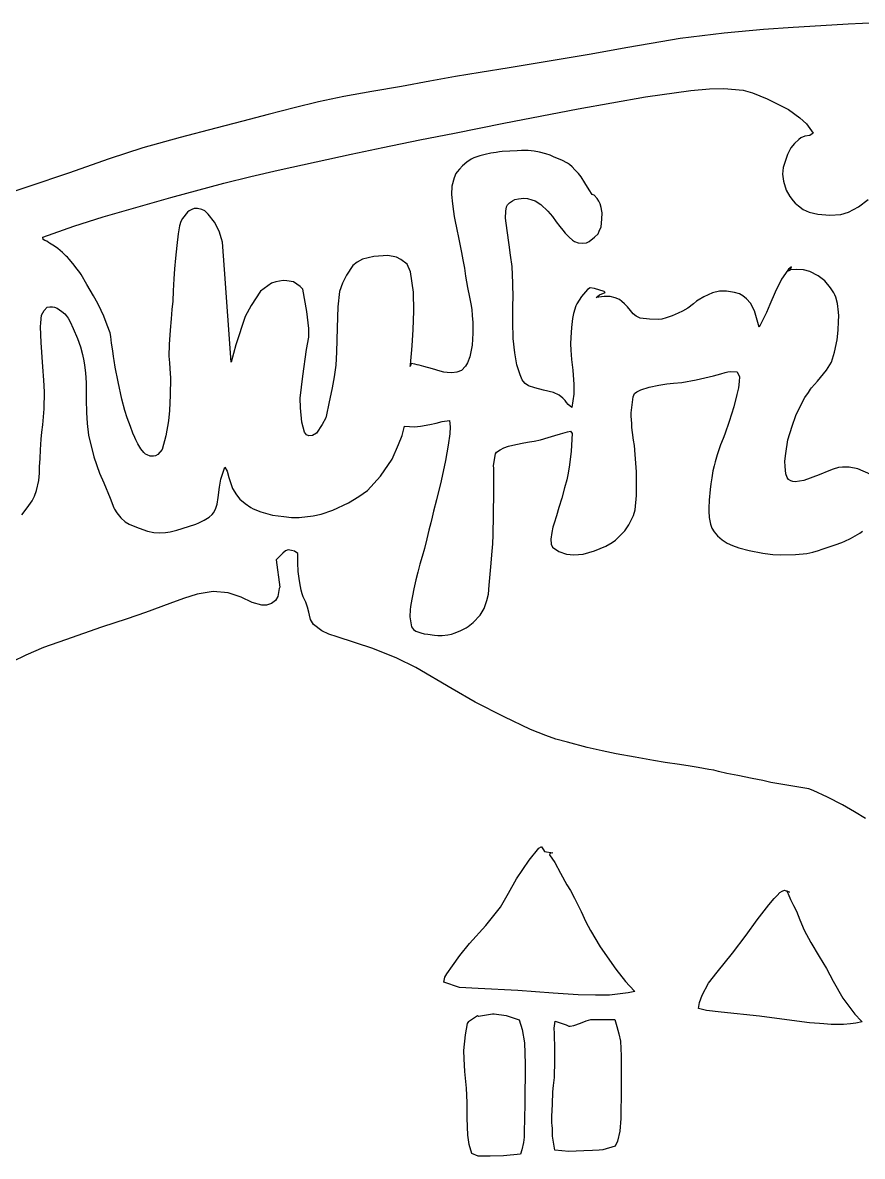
# Model space of a CAD drawing. Extents: x -1148 to -236, y 63 to 400.
# Drawn here: x -1008.5 to -887.2, y 217.3 to 381 of the extents above; entities that cross this region are included whole.
import ezdxf

# ---------------------------------------------------------------- set-up
doc = ezdxf.new("R2010")
doc.units = 0

msp = doc.modelspace()

# ---------------------------------------------------------------- linework, layer by layer
at = {"layer": 'Layer 1'}
for p, q in [((-901.489, 380.038), (-907.199, 379.515)), ((-897.206, 380.344), (-901.489, 380.038)), ((-893.213, 380.593), (-897.206, 380.344)), ((-889.259, 380.821), (-893.213, 380.593)), ((-885.132, 381.04), (-889.259, 380.821)), ((-913.514, 378.749), (-917.723, 378.048)), ((-907.199, 379.515), (-913.514, 378.749)), ((-921.377, 377.392), (-926.397, 376.501)), ((-917.723, 378.048), (-921.377, 377.392)), ((-932.44, 375.467), (-938.227, 374.513)), ((-926.397, 376.501), (-932.44, 375.467)), ((-942.426, 373.827), (-945.976, 373.286)), ((-938.227, 374.513), (-942.426, 373.827)), ((-953.789, 371.82), (-958.038, 371.087)), ((-949.66, 372.599), (-953.789, 371.82)), ((-945.976, 373.286), (-949.66, 372.599)), ((-962.12, 370.358), (-965.748, 369.593)), ((-958.038, 371.087), (-962.12, 370.358)), ((-928.247, 368.599), (-918.546, 370.35)), ((-918.546, 370.35), (-912.011, 371.247)), ((-912.011, 371.247), (-909.30725, 371.481)), ((-909.30725, 371.481), (-907.229, 371.517)), ((-907.229, 371.517), (-904.442, 371.292)), ((-904.442, 371.292), (-903.069, 370.90125)), ((-903.069, 370.90125), (-900.991, 370.056)), ((-900.991, 370.056), (-897.889, 368.518)), ((-969.272, 368.744), (-973.044, 367.767)), ((-965.748, 369.593), (-969.272, 368.744)), ((-938.984, 366.506), (-928.247, 368.599)), ((-897.889, 368.518), (-896.259, 367.296)), ((-976.693, 366.805), (-980.574, 365.816)), ((-973.044, 367.767), (-976.693, 366.805)), ((-896.259, 367.296), (-895.2735, 366.41037)), ((-980.574, 365.816), (-985.759, 364.479)), ((-946.11, 365.096), (-938.984, 366.506)), ((-895.2735, 366.41037), (-894.327, 365.089)), ((-985.759, 364.479), (-991.116, 362.983)), ((-956.482, 363.007), (-951.104, 364.109)), ((-951.104, 364.109), (-946.11, 365.096)), ((-897.044, 363.581), (-897.53963, 362.95688)), ((-896.407, 364.175), (-897.044, 363.581)), ((-896.088, 364.408), (-896.407, 364.175)), ((-895.547, 364.625), (-896.088, 364.408)), ((-894.799, 364.749), (-895.547, 364.625)), ((-894.327, 365.089), (-894.799, 364.749)), ((-991.116, 362.983), (-996.012, 361.378)), ((-966.098, 360.951), (-961.067, 362.045)), ((-961.067, 362.045), (-956.482, 363.007)), ((-941.679, 362.015), (-942.441, 361.806)), ((-940.868, 362.181), (-941.679, 362.015)), ((-940.094, 362.297), (-940.868, 362.181)), ((-939.614, 362.383), (-940.094, 362.297)), ((-939.246, 362.433), (-939.614, 362.383)), ((-938.128, 362.499), (-939.246, 362.433)), ((-937.091, 362.549), (-938.128, 362.499)), ((-936.45, 362.59), (-937.091, 362.549)), ((-935.493, 362.594), (-936.45, 362.59)), ((-934.63, 362.49), (-935.493, 362.594)), ((-933.837, 362.314), (-934.63, 362.49)), ((-932.944, 362.09), (-933.837, 362.314)), ((-932.289, 361.886), (-932.944, 362.09)), ((-931.707, 361.636), (-932.289, 361.886)), ((-898.033, 362.023), (-898.646, 360.145)), ((-897.53963, 362.95688), (-898.033, 362.023)), ((-996.012, 361.378), (-1001.87, 359.317)), ((-971.609, 359.716), (-966.098, 360.951)), ((-944.972, 360.349), (-945.412, 359.896)), ((-944.344, 360.882), (-944.972, 360.349)), ((-943.698, 361.307), (-944.344, 360.882)), ((-943.346, 361.516), (-943.698, 361.307)), ((-943.057, 361.617), (-943.346, 361.516)), ((-942.441, 361.806), (-943.057, 361.617)), ((-930.644, 361.162), (-931.707, 361.636)), ((-929.821, 360.759), (-930.644, 361.162)), ((-929.506, 360.535), (-929.821, 360.759)), ((-929.143, 360.202), (-929.506, 360.535)), ((-1001.87, 359.317), (-1007.59, 357.394)), ((-979.429, 357.864), (-975.548, 358.806)), ((-975.548, 358.806), (-971.609, 359.716)), ((-946.182, 358.643), (-946.486, 357.442)), ((-945.93, 359.234), (-946.182, 358.643)), ((-945.726, 359.504), (-945.93, 359.234)), ((-945.412, 359.896), (-945.726, 359.504)), ((-928.734, 359.783), (-929.143, 360.202)), ((-928.229, 359.252), (-928.734, 359.783)), ((-927.811, 358.775), (-928.229, 359.252)), ((-927.284, 357.93), (-927.811, 358.775)), ((-898.646, 360.145), (-898.764, 359.151)), ((-898.764, 359.151), (-898.612, 358.131)), ((-1007.59, 357.394), (-1012.51, 355.755)), ((-987.085, 355.788), (-979.429, 357.864)), ((-946.486, 357.442), (-946.548, 356.219)), ((-926.667, 356.88), (-927.284, 357.93)), ((-898.612, 358.131), (-898.245, 356.864)), ((-996.836, 352.98), (-987.085, 355.788)), ((-946.548, 356.219), (-946.425, 354.876)), ((-938.186, 355.039), (-937.76, 355.31)), ((-937.76, 355.31), (-937.408, 355.482)), ((-937.408, 355.482), (-936.877, 355.621)), ((-936.877, 355.621), (-936.132, 355.703)), ((-936.132, 355.703), (-935.565, 355.632)), ((-935.565, 355.632), (-934.965, 355.445)), ((-934.965, 355.445), (-934.485, 355.31)), ((-934.485, 355.31), (-933.664, 354.76)), ((-926.225, 356.224), (-926.667, 356.88)), ((-925.947, 356.133), (-926.225, 356.224)), ((-925.506, 355.662), (-925.947, 356.133)), ((-925.26, 355.256), (-925.506, 355.662)), ((-898.245, 356.864), (-897.684, 355.94)), ((-897.684, 355.94), (-897.204, 355.293)), ((-887.803, 354.437), (-886.378, 355.516)), ((-984.666, 353.687), (-985.401, 352.762)), ((-984.453, 353.859), (-984.666, 353.687)), ((-984.029, 354.081), (-984.453, 353.859)), ((-983.735, 354.179), (-984.029, 354.081)), ((-983.555, 354.218), (-983.735, 354.179)), ((-983.224, 354.225), (-983.555, 354.218)), ((-982.616, 354.05), (-983.224, 354.225)), ((-982.183, 353.883), (-982.616, 354.05)), ((-981.676, 353.375), (-982.183, 353.883)), ((-946.425, 354.876), (-946.249, 353.746)), ((-946.249, 353.746), (-946.147, 353.057)), ((-938.749, 352.808), (-938.716, 353.817)), ((-938.716, 353.817), (-938.599, 354.42)), ((-938.599, 354.42), (-938.455, 354.744)), ((-938.455, 354.744), (-938.186, 355.039)), ((-933.664, 354.76), (-932.626, 353.828)), ((-932.626, 353.828), (-931.991, 353.024)), ((-925.088, 354.876), (-925.26, 355.256)), ((-924.941, 354.326), (-925.088, 354.876)), ((-924.834, 353.839), (-924.941, 354.326)), ((-924.795, 353.561), (-924.834, 353.839)), ((-897.204, 355.293), (-896.927, 354.994)), ((-896.927, 354.994), (-896.445, 354.563)), ((-896.445, 354.563), (-895.751, 354.048)), ((-895.751, 354.048), (-894.888, 353.667)), ((-894.888, 353.667), (-893.633, 353.369)), ((-890.354, 353.344), (-889.231, 353.67)), ((-889.231, 353.67), (-887.803, 354.437)), ((-1001.089, 351.66262), (-996.836, 352.98)), ((-985.645, 352.303), (-985.817, 351.72)), ((-985.401, 352.762), (-985.645, 352.303)), ((-980.79, 352.236), (-981.676, 353.375)), ((-980.113, 350.931), (-980.79, 352.236)), ((-946.147, 353.057), (-946.019, 352.302)), ((-946.019, 352.302), (-945.856, 351.431)), ((-938.534, 351.04), (-938.749, 352.808)), ((-931.991, 353.024), (-931.436, 352.269)), ((-931.436, 352.269), (-930.917, 351.606)), ((-924.956, 351.563), (-924.826, 352.656)), ((-924.826, 352.656), (-924.795, 353.561)), ((-893.633, 353.369), (-891.939, 353.226)), ((-891.939, 353.226), (-890.354, 353.344)), ((-1005.57, 350.064), (-1001.089, 351.66262)), ((-986.037, 350.545), (-986.236, 348.877)), ((-985.817, 351.72), (-986.037, 350.545)), ((-979.766, 349.839), (-980.113, 350.931)), ((-945.856, 351.431), (-945.507, 349.751)), ((-938.239, 348.967), (-938.534, 351.04)), ((-930.917, 351.606), (-930.493, 351.074)), ((-930.493, 351.074), (-930.134, 350.622)), ((-930.134, 350.622), (-929.561, 350.052)), ((-925.923, 350.052), (-925.392, 350.559)), ((-925.392, 350.559), (-925.214, 350.908)), ((-925.214, 350.908), (-924.956, 351.563)), ((-1005.54, 349.714), (-1005.57, 350.064)), ((-1005.28, 349.587), (-1005.54, 349.714)), ((-1005, 349.46), (-1005.28, 349.587)), ((-1004.75, 349.299), (-1005, 349.46)), ((-1004.59, 349.187), (-1004.75, 349.299)), ((-1004.35, 349.03), (-1004.59, 349.187)), ((-1003.88, 348.738), (-1004.35, 349.03)), ((-986.236, 348.877), (-986.423, 347.042)), ((-979.643, 349.348), (-979.766, 349.839)), ((-979.358, 345.383), (-979.643, 349.348)), ((-945.507, 349.751), (-945.1, 347.841)), ((-938.019, 347.45), (-938.239, 348.967)), ((-929.561, 350.052), (-929.077, 349.649)), ((-929.077, 349.649), (-928.776, 349.454)), ((-928.776, 349.454), (-928.274, 349.264)), ((-928.274, 349.264), (-927.589, 349.217)), ((-927.589, 349.217), (-927.068, 349.267)), ((-927.068, 349.267), (-926.683, 349.425)), ((-926.683, 349.425), (-925.923, 350.052)), ((-1003.41, 348.421), (-1003.88, 348.738)), ((-1002.75, 347.851), (-1003.41, 348.421)), ((-1002.18, 347.315), (-1002.75, 347.851)), ((-1002.01, 347.153), (-1002.18, 347.315)), ((-1001.75, 346.883), (-1002.01, 347.153)), ((-957.754, 347.282), (-959.426, 346.882)), ((-955.772, 347.392), (-957.754, 347.282)), ((-954.492, 347.163), (-955.772, 347.392)), ((-953.8515, 346.82862), (-954.492, 347.163)), ((-945.1, 347.841), (-944.897, 346.796)), ((-937.813, 345.829), (-938.019, 347.45)), ((-1001.23, 346.255), (-1001.75, 346.883)), ((-1000.61, 345.434), (-1001.23, 346.255)), ((-986.567, 345.476), (-986.672, 344.055)), ((-986.423, 347.042), (-986.567, 345.476)), ((-960.8, 345.958), (-961.724, 344.55)), ((-960.199, 346.452), (-960.8, 345.958)), ((-959.426, 346.882), (-960.199, 346.452)), ((-952.974, 346.144), (-953.8515, 346.82862)), ((-952.465, 345.047), (-952.974, 346.144)), ((-944.897, 346.796), (-944.803, 346.302)), ((-944.803, 346.302), (-944.68, 345.568)), ((-944.68, 345.568), (-944.515, 344.442)), ((-937.679, 343.436), (-937.813, 345.829)), ((-897.479, 345.778), (-897.88, 345.435)), ((-897.662, 345.346), (-897.479, 345.778)), ((-1000.24, 344.954), (-1000.61, 345.434)), ((-1000.05, 344.654), (-1000.24, 344.954)), ((-999.222, 343.245), (-1000.05, 344.654)), ((-986.672, 344.055), (-986.758, 342.298)), ((-978.392, 332.019), (-979.358, 345.383)), ((-961.724, 344.55), (-962.30237, 343.40062)), ((-952.029, 342.124), (-952.465, 345.047)), ((-944.515, 344.442), (-944.222, 342.81)), ((-898.89, 344.007), (-899.833, 342.119)), ((-897.982, 345.291), (-898.89, 344.007)), ((-897.9895, 345.17325), (-897.982, 345.291)), ((-897.697, 345.264), (-897.9895, 345.17325)), ((-897.982, 345.291), (-897.972, 345.305)), ((-897.981, 345.304), (-897.982, 345.291)), ((-897.982, 345.291), (-897.982, 345.291)), ((-897.972, 345.305), (-897.981, 345.304)), ((-897.88, 345.435), (-897.972, 345.305)), ((-897.972, 345.305), (-897.662, 345.346)), ((-897.972, 345.305), (-897.972, 345.305)), ((-897.662, 345.346), (-897.697, 345.264)), ((-897.601, 345.354), (-897.662, 345.346)), ((-896.754, 345.391), (-897.601, 345.354)), ((-895.744, 345.357), (-896.754, 345.391)), ((-894.795, 345.092), (-895.744, 345.357)), ((-893.597, 344.484), (-894.795, 345.092)), ((-892.634, 343.737), (-893.597, 344.484)), ((-998.245, 341.585), (-999.222, 343.245)), ((-986.758, 342.298), (-986.82, 340.836)), ((-974.141, 342.259), (-975.482, 340.174)), ((-972.541, 343.435), (-974.141, 342.259)), ((-971.911, 343.624), (-972.541, 343.435)), ((-970.863, 343.816), (-971.911, 343.624)), ((-970.311, 343.766), (-970.863, 343.816)), ((-969.358, 343.601), (-970.311, 343.766)), ((-968.388, 342.934), (-969.358, 343.601)), ((-968.034, 342.567), (-968.388, 342.934)), ((-967.44, 339.318), (-968.034, 342.567)), ((-962.736, 342.201), (-962.987, 340.001)), ((-962.30237, 343.40062), (-962.736, 342.201)), ((-944.222, 342.81), (-943.955, 341.416)), ((-937.651, 341.271), (-937.679, 343.436)), ((-926.933, 342.516), (-927.773, 341.503)), ((-926.523, 342.741), (-926.933, 342.516)), ((-925.882, 342.658), (-926.523, 342.741)), ((-924.5, 342.208), (-925.882, 342.658)), ((-924.342, 342.09), (-924.5, 342.208)), ((-907.862, 342.25), (-908.872, 342.011)), ((-906.825, 342.252), (-907.862, 342.25)), ((-905.675, 342.082), (-906.825, 342.252)), ((-891.825, 342.755), (-892.634, 343.737)), ((-891.336, 342.003), (-891.825, 342.755)), ((-997.65, 340.489), (-998.245, 341.585)), ((-986.82, 340.836), (-986.921, 339.626)), ((-951.974, 339.385), (-952.029, 342.124)), ((-943.955, 341.416), (-943.763, 340.444)), ((-937.675, 340.33), (-937.651, 341.271)), ((-927.773, 341.503), (-928.456, 340.427)), ((-925.641, 341.367), (-925.198, 341.732)), ((-924.519, 341.478), (-925.641, 341.367)), ((-925.198, 341.732), (-924.342, 342.09)), ((-923.664, 341.469), (-924.519, 341.478)), ((-922.916, 341.322), (-923.664, 341.469)), ((-922.289, 341.059), (-922.916, 341.322)), ((-921.94, 340.774), (-922.289, 341.059)), ((-921.55, 340.426), (-921.94, 340.774)), ((-911.151, 340.798), (-911.605, 340.417)), ((-910.946, 340.962), (-911.151, 340.798)), ((-910.135, 341.44), (-910.946, 340.962)), ((-908.872, 342.011), (-910.135, 341.44)), ((-904.955, 341.862), (-905.675, 342.082)), ((-904.504, 341.61), (-904.955, 341.862)), ((-903.948, 341.168), (-904.504, 341.61)), ((-903.361, 340.525), (-903.948, 341.168)), ((-899.833, 342.119), (-900.569, 340.345)), ((-891.192, 341.71), (-891.336, 342.003)), ((-891.034, 341.381), (-891.192, 341.71)), ((-890.823, 340.471), (-891.034, 341.381)), ((-1005.78, 338.78), (-1005.37, 339.476)), ((-1005.37, 339.476), (-1004.93, 339.955)), ((-1004.93, 339.955), (-1004.56, 340.013)), ((-1004.56, 340.013), (-1004.19, 340.007)), ((-1004.19, 340.007), (-1003.9, 339.961)), ((-1003.9, 339.961), (-1003.52, 339.793)), ((-1003.52, 339.793), (-1002.82, 339.345)), ((-1002.82, 339.345), (-1002.37, 338.998)), ((-1002.37, 338.998), (-1002.19, 338.749)), ((-997.144, 339.462), (-997.65, 340.489)), ((-996.773, 338.64), (-997.144, 339.462)), ((-986.921, 339.626), (-987.036, 338.263)), ((-975.482, 340.174), (-976.365, 338.605)), ((-967.16713, 336.894), (-967.44, 339.318)), ((-962.987, 340.001), (-963.076, 336.978)), ((-952.091, 336.737), (-951.974, 339.385)), ((-943.763, 340.444), (-943.64, 339.603)), ((-943.64, 339.603), (-943.555, 338.729)), ((-937.69, 339.633), (-937.675, 340.33)), ((-937.689, 337.819), (-937.69, 339.633)), ((-928.949, 339.026), (-929.091, 338.335)), ((-928.605, 340.15), (-928.949, 339.026)), ((-928.456, 340.427), (-928.605, 340.15)), ((-921.137, 340.019), (-921.55, 340.426)), ((-920.718, 339.487), (-921.137, 340.019)), ((-920.304, 338.983), (-920.718, 339.487)), ((-919.898, 338.657), (-920.304, 338.983)), ((-913.811, 339.065), (-914.691, 338.706)), ((-913.187, 339.356), (-913.811, 339.065)), ((-912.445, 339.804), (-913.187, 339.356)), ((-911.605, 340.417), (-912.445, 339.804)), ((-902.794, 339.437), (-903.361, 340.525)), ((-902.119, 337.087), (-902.794, 339.437)), ((-901.04437, 339.17575), (-902.119, 337.087)), ((-900.569, 340.345), (-901.04437, 339.17575)), ((-890.647, 339.235), (-890.823, 340.471)), ((-890.618, 338.696), (-890.647, 339.235)), ((-1005.9, 337.094), (-1005.87, 337.699)), ((-1005.87, 337.699), (-1005.78, 338.78)), ((-1002.19, 338.749), (-1001.91, 338.354)), ((-1001.91, 338.354), (-1001.63, 337.814)), ((-1001.63, 337.814), (-1001.19, 336.86)), ((-996.266, 337.343), (-996.773, 338.64)), ((-995.864, 336.234), (-996.266, 337.343)), ((-987.036, 338.263), (-987.179, 336.618)), ((-976.365, 338.605), (-977.696, 334.499)), ((-943.555, 338.729), (-943.474, 337.759)), ((-943.474, 337.759), (-943.454, 336.199)), ((-937.628, 335.443), (-937.689, 337.819)), ((-929.091, 338.335), (-929.246, 337.023)), ((-919.304, 338.384), (-919.898, 338.657)), ((-917.957, 338.206), (-919.304, 338.384)), ((-916.701, 338.156), (-917.957, 338.206)), ((-916.166, 338.239), (-916.701, 338.156)), ((-915.565, 338.392), (-916.166, 338.239)), ((-914.691, 338.706), (-915.565, 338.392)), ((-890.725, 336.606), (-890.647, 337.892)), ((-890.647, 337.892), (-890.618, 338.696)), ((-1005.81, 334.847), (-1005.9, 337.094)), ((-1001.19, 336.86), (-1000.55, 335.408)), ((-995.772, 335.72), (-995.864, 336.234)), ((-995.639, 334.764), (-995.772, 335.72)), ((-987.179, 336.618), (-987.346, 334.546)), ((-967.162, 335.637), (-967.16713, 336.894)), ((-963.076, 336.978), (-963.154, 333.452)), ((-952.212, 334.354), (-952.091, 336.737)), ((-943.454, 336.199), (-943.575, 334.451)), ((-929.246, 337.023), (-929.328, 335.591)), ((-890.877, 335.212), (-890.725, 336.606)), ((-1005.58, 331.354), (-1005.81, 334.847)), ((-1000.55, 335.408), (-1000.11, 334.203)), ((-1000.11, 334.203), (-999.853, 333.097)), ((-995.47, 333.628), (-995.639, 334.764)), ((-987.346, 334.546), (-987.377, 332.887)), ((-977.696, 334.499), (-978.392, 332.019)), ((-967.496, 333.823), (-967.162, 335.637)), ((-952.472, 331.641), (-952.212, 334.354)), ((-943.575, 334.451), (-943.883, 332.767)), ((-937.423, 333.373), (-937.628, 335.443)), ((-929.328, 335.591), (-929.348, 334.639)), ((-929.348, 334.639), (-929.33, 333.721)), ((-891.226, 333.445), (-890.877, 335.212)), ((-999.853, 333.097), (-999.646, 332.186)), ((-995.35, 332.806), (-995.47, 333.628)), ((-995.279, 332.245), (-995.35, 332.806)), ((-987.377, 332.887), (-987.299, 331.916)), ((-968.047, 329.986), (-967.496, 333.823)), ((-963.154, 333.452), (-963.273, 331.591)), ((-943.883, 332.767), (-944.221, 331.907)), ((-937.098, 331.638), (-937.423, 333.373)), ((-929.33, 333.721), (-929.202, 332.408)), ((-929.202, 332.408), (-929.01, 330.872)), ((-891.693, 332.024), (-891.226, 333.445)), ((-1005.41, 329.423), (-1005.58, 331.354)), ((-999.646, 332.186), (-999.559, 331.583)), ((-999.559, 331.583), (-999.427, 330.489)), ((-995.119, 331.304), (-995.279, 332.245)), ((-994.7, 329.185), (-995.119, 331.304)), ((-987.299, 331.916), (-987.224, 331.092)), ((-987.224, 331.092), (-987.146, 329.685)), ((-963.273, 331.591), (-963.503, 329.905)), ((-952.381, 331.827), (-952.52813, 331.40475)), ((-952.52813, 331.40475), (-952.472, 331.641)), ((-951.868, 331.713), (-952.381, 331.827)), ((-951.525, 331.614), (-951.868, 331.713)), ((-951.22, 331.551), (-951.525, 331.614)), ((-950.527, 331.373), (-951.22, 331.551)), ((-949.311, 331.037), (-950.527, 331.373)), ((-948.18, 330.706), (-949.311, 331.037)), ((-945.108, 330.825), (-945.806, 330.563)), ((-944.544, 331.44), (-945.108, 330.825)), ((-944.221, 331.907), (-944.544, 331.44)), ((-936.652, 330.169), (-937.098, 331.638)), ((-929.01, 330.872), (-928.873, 328.779)), ((-893.709, 329.282), (-892.402, 330.858)), ((-892.402, 330.858), (-891.693, 332.024)), ((-1005.34, 327.721), (-1005.41, 329.423)), ((-999.427, 330.489), (-999.302, 329.028)), ((-994.146, 326.688), (-994.7, 329.185)), ((-987.146, 329.685), (-987.165, 327.236)), ((-968.394, 326.828), (-968.047, 329.986)), ((-963.503, 329.905), (-963.804, 328.317)), ((-947.684, 330.568), (-948.18, 330.706)), ((-947.198, 330.513), (-947.684, 330.568)), ((-946.487, 330.464), (-947.198, 330.513)), ((-945.806, 330.563), (-946.487, 330.464)), ((-936.351, 329.438), (-936.652, 330.169)), ((-936.225, 329.275), (-936.351, 329.438)), ((-935.917, 328.936), (-936.225, 329.275)), ((-913.307, 329.09), (-911.239, 329.434)), ((-911.239, 329.434), (-908.72, 330.042)), ((-908.72, 330.042), (-907.677, 330.33)), ((-907.677, 330.33), (-907.047, 330.522)), ((-907.047, 330.522), (-906.631, 330.629)), ((-906.631, 330.629), (-906.28375, 330.6835)), ((-906.28375, 330.6835), (-905.314, 330.612)), ((-905.314, 330.612), (-904.98563, 329.87125)), ((-905.006, 329.213), (-905.12, 328.322)), ((-904.98563, 329.87125), (-905.006, 329.213)), ((-894.545, 328.311), (-893.709, 329.282)), ((-1005.37, 325.26), (-1005.34, 327.721)), ((-999.294, 327.735), (-999.329, 326.572)), ((-999.302, 329.028), (-999.294, 327.735)), ((-963.804, 328.317), (-964.25, 326.053)), ((-935.418, 328.609), (-935.917, 328.936)), ((-934.536, 328.311), (-935.418, 328.609)), ((-933.255, 327.975), (-934.536, 328.311)), ((-931.804, 327.632), (-933.255, 327.975)), ((-931.029, 327.219), (-931.804, 327.632)), ((-928.873, 328.779), (-928.87975, 327.37138)), ((-920.341, 327.023), (-920.114, 327.465)), ((-920.114, 327.465), (-919.808, 327.714)), ((-919.808, 327.714), (-919.194, 328.009)), ((-919.194, 328.009), (-918.004, 328.407)), ((-918.004, 328.407), (-916.606, 328.703)), ((-916.606, 328.703), (-915.461, 328.865)), ((-915.461, 328.865), (-914.483, 328.971)), ((-914.483, 328.971), (-913.307, 329.09)), ((-905.12, 328.322), (-905.33, 327.322)), ((-895.514, 326.887), (-895.022, 327.638)), ((-895.022, 327.638), (-894.698, 328.086)), ((-894.698, 328.086), (-894.545, 328.311)), ((-999.329, 326.572), (-999.255, 324.736)), ((-993.718, 325.026), (-994.146, 326.688)), ((-987.165, 327.236), (-987.287, 325.006)), ((-968.381, 325.424), (-968.394, 326.828)), ((-964.25, 326.053), (-964.622, 324.408)), ((-930.47, 326.814), (-931.029, 327.219)), ((-930.16, 326.49), (-930.47, 326.814)), ((-929.926, 326.174), (-930.16, 326.49)), ((-929.7235, 325.9095), (-929.926, 326.174)), ((-929.167, 325.477), (-929.7235, 325.9095)), ((-928.87975, 327.37138), (-929.167, 325.477)), ((-920.624, 324.686), (-920.341, 327.023)), ((-905.33, 327.322), (-905.772, 325.551)), ((-896.218, 325.616), (-895.514, 326.887)), ((-1005.56, 322.97), (-1005.37, 325.26)), ((-999.255, 324.736), (-999.174, 323.151)), ((-993.389, 323.949), (-993.718, 325.026)), ((-987.287, 325.006), (-987.437, 323.514)), ((-968.154, 323.337), (-968.381, 325.424)), ((-964.622, 324.408), (-964.709, 323.981)), ((-920.591, 324.191), (-920.624, 324.686)), ((-920.53, 323.164), (-920.591, 324.191)), ((-905.772, 325.551), (-906.435, 323.421)), ((-897.379, 322.749), (-896.813, 324.303)), ((-896.813, 324.303), (-896.218, 325.616)), ((-1005.71, 321.882), (-1005.56, 322.97)), ((-999.174, 323.151), (-998.97, 321.468)), ((-993.162, 323.362), (-993.389, 323.949)), ((-992.916, 322.74), (-993.162, 323.362)), ((-992.561, 321.772), (-992.916, 322.74)), ((-987.437, 323.514), (-987.787, 321.346)), ((-967.798, 321.908), (-968.154, 323.337)), ((-965.223, 322.984), (-966.056, 321.755)), ((-964.709, 323.981), (-965.223, 322.984)), ((-953.688, 321.401), (-953.349, 322.779)), ((-953.349, 322.779), (-951.894, 322.683)), ((-951.894, 322.683), (-951.051, 322.762)), ((-951.051, 322.762), (-949.664, 322.989)), ((-949.664, 322.989), (-948.756, 323.198)), ((-948.756, 323.198), (-947.886, 323.416)), ((-947.886, 323.416), (-946.846, 323.594)), ((-946.846, 323.594), (-946.745, 322.677)), ((-946.745, 322.677), (-946.8, 321.655)), ((-920.505, 322.577), (-920.53, 323.164)), ((-920.416, 321.845), (-920.505, 322.577)), ((-906.435, 323.421), (-907.08, 321.617)), ((-897.976, 320.793), (-897.379, 322.749)), ((-1005.81, 320.88), (-1005.71, 321.882)), ((-998.97, 321.468), (-998.217, 318.332)), ((-992.293, 321.136), (-992.561, 321.772)), ((-992.127, 320.81), (-992.293, 321.136)), ((-987.787, 321.346), (-988.357, 319.396)), ((-967.514, 321.51), (-967.798, 321.908)), ((-967.153, 321.368), (-967.514, 321.51)), ((-966.648, 321.405), (-967.153, 321.368)), ((-966.056, 321.755), (-966.648, 321.405)), ((-954.191, 320.095), (-953.688, 321.401)), ((-946.8, 321.655), (-947.016, 320.04)), ((-933.683, 320.803), (-932.604, 321.112)), ((-932.604, 321.112), (-931.624, 321.406)), ((-931.624, 321.406), (-930.824, 321.655)), ((-930.824, 321.655), (-929.814, 321.97)), ((-929.814, 321.97), (-929.38525, 322.03463)), ((-929.38525, 322.03463), (-929.147, 321.683)), ((-929.147, 321.683), (-929.288, 319.17)), ((-920.25, 320.75), (-920.416, 321.845)), ((-907.341, 320.964), (-907.691, 320.066)), ((-907.08, 321.617), (-907.341, 320.964)), ((-1005.97, 318.109), (-1005.91, 319.359)), ((-1005.91, 319.359), (-1005.81, 320.88)), ((-991.845, 320.234), (-992.127, 320.81)), ((-991.409, 319.477), (-991.845, 320.234)), ((-990.968, 318.941), (-991.409, 319.477)), ((-988.357, 319.396), (-988.969, 318.673)), ((-955.106, 318.012), (-954.191, 320.095)), ((-947.016, 320.04), (-947.424, 317.802)), ((-940.068, 319.026), (-939.522, 319.364)), ((-939.522, 319.364), (-939.008, 319.625)), ((-939.008, 319.625), (-938.312, 319.865)), ((-938.312, 319.865), (-937.266, 320.136)), ((-937.266, 320.136), (-936.09, 320.347)), ((-936.09, 320.347), (-935.292, 320.487)), ((-935.292, 320.487), (-934.633, 320.6)), ((-934.633, 320.6), (-933.683, 320.803)), ((-920.132, 319.99), (-920.25, 320.75)), ((-920.012, 318.673), (-920.132, 319.99)), ((-907.691, 320.066), (-908.2, 318.645)), ((-898.295, 318.832), (-897.976, 320.793)), ((-1006.03, 316.884), (-1005.97, 318.109)), ((-998.217, 318.332), (-997.402, 315.981)), ((-990.734, 318.724), (-990.968, 318.941)), ((-990.517, 318.61), (-990.734, 318.724)), ((-990.087, 318.453), (-990.517, 318.61)), ((-989.574, 318.447), (-990.087, 318.453)), ((-989.278, 318.489), (-989.574, 318.447)), ((-988.969, 318.673), (-989.278, 318.489)), ((-956.827, 315.548), (-955.106, 318.012)), ((-947.424, 317.802), (-948.07, 314.859)), ((-940.477, 317.052), (-940.4, 317.671)), ((-940.4, 317.671), (-940.178, 318.784)), ((-940.178, 318.784), (-940.068, 319.026)), ((-929.288, 319.17), (-929.537, 317.159)), ((-919.841, 316.187), (-920.012, 318.673)), ((-908.2, 318.645), (-908.494, 317.625)), ((-898.398, 317.699), (-898.295, 318.832)), ((-898.382, 316.926), (-898.398, 317.699)), ((-1006.06, 315.975), (-1006.03, 316.884)), ((-979.85288, 315.11462), (-979.296, 316.851)), ((-979.296, 316.851), (-978.943, 316.25712)), ((-978.943, 316.25712), (-978.704, 315.37)), ((-940.453, 316.691), (-940.477, 317.052)), ((-940.434, 315.542), (-940.453, 316.691)), ((-929.537, 317.159), (-929.726, 315.976)), ((-919.856, 312.771), (-919.841, 316.187)), ((-908.796, 316.334), (-908.982, 315.279)), ((-908.646, 317.033), (-908.796, 316.334)), ((-908.494, 317.625), (-908.646, 317.033)), ((-898.254, 315.878), (-898.382, 316.926)), ((-892.066, 316.332), (-893.446, 315.723)), ((-891.43, 316.555), (-892.066, 316.332)), ((-890.664, 316.782), (-891.43, 316.555)), ((-890.085, 316.838), (-890.664, 316.782)), ((-889.14, 316.846), (-890.085, 316.838)), ((-887.873, 316.621), (-889.14, 316.846)), ((-886.017, 315.761), (-887.873, 316.621)), ((-1006.48, 313.48), (-1006.17, 314.92)), ((-1006.17, 314.92), (-1006.06, 315.975)), ((-997.402, 315.981), (-996.768, 314.588)), ((-996.768, 314.588), (-995.866, 312.347)), ((-980.067, 313.967), (-979.85288, 315.11462)), ((-978.704, 315.37), (-978.172, 313.767)), ((-958.699, 313.481), (-956.827, 315.548)), ((-948.07, 314.859), (-948.74, 312.109)), ((-940.429, 313.333), (-940.434, 315.542)), ((-929.914, 315.02), (-930.219, 313.855)), ((-929.726, 315.976), (-929.914, 315.02)), ((-909.104, 314.439), (-909.207, 313.627)), ((-908.982, 315.279), (-909.104, 314.439)), ((-898.065, 315.341), (-898.254, 315.878)), ((-897.904, 315.076), (-898.065, 315.341)), ((-897.565, 314.877), (-897.904, 315.076)), ((-897.284, 314.775), (-897.565, 314.877)), ((-896.925, 314.74), (-897.284, 314.775)), ((-895.686, 314.927), (-896.925, 314.74)), ((-893.446, 315.723), (-895.686, 314.927)), ((-1006.76, 312.665), (-1006.48, 313.48)), ((-980.255, 312.452), (-980.067, 313.967)), ((-978.172, 313.767), (-977.613, 312.825)), ((-977.613, 312.825), (-977.119, 312.208)), ((-959.939, 312.621), (-958.699, 313.481)), ((-940.475, 309.93), (-940.429, 313.333)), ((-930.219, 313.855), (-930.631, 312.37)), ((-920.017, 310.66), (-919.856, 312.771)), ((-909.207, 313.627), (-909.321, 312.085)), ((-1007.84, 310.958), (-1007.13, 311.998)), ((-1007.13, 311.998), (-1006.76, 312.665)), ((-995.866, 312.347), (-995.323, 310.987)), ((-980.655, 310.787), (-980.38, 311.498)), ((-980.38, 311.498), (-980.255, 312.452)), ((-977.119, 312.208), (-976.367, 311.583)), ((-976.367, 311.583), (-975.524, 311.022)), ((-963.673, 310.648), (-961.409, 311.705)), ((-961.409, 311.705), (-959.939, 312.621)), ((-948.74, 312.109), (-949.141, 310.509)), ((-930.631, 312.37), (-931.039, 310.996)), ((-909.321, 312.085), (-909.38, 310.898)), ((-1008.6, 309.959), (-1007.84, 310.958)), ((-995.323, 310.987), (-995.203, 310.756)), ((-995.203, 310.756), (-994.885, 310.251)), ((-994.885, 310.251), (-994.298, 309.527)), ((-994.298, 309.527), (-993.695, 308.95)), ((-982.266, 309.185), (-981.553, 309.633)), ((-981.553, 309.633), (-981.093, 310.027)), ((-981.093, 310.027), (-980.92, 310.258)), ((-980.92, 310.258), (-980.655, 310.787)), ((-975.524, 311.022), (-975.19, 310.812)), ((-975.19, 310.812), (-974.075, 310.375)), ((-974.075, 310.375), (-972.395, 309.9)), ((-972.395, 309.9), (-970.761, 309.704)), ((-970.761, 309.704), (-969.68, 309.579)), ((-969.68, 309.579), (-968.532, 309.587)), ((-968.532, 309.587), (-966.521, 309.814)), ((-966.521, 309.814), (-965.364, 310.043)), ((-965.364, 310.043), (-963.673, 310.648)), ((-949.363, 309.61), (-949.559, 308.807)), ((-949.141, 310.509), (-949.363, 309.61)), ((-940.549, 307.063), (-940.475, 309.93)), ((-931.41, 309.797), (-931.72, 308.742)), ((-931.039, 310.996), (-931.41, 309.797)), ((-920.969, 308.518), (-920.279, 309.879)), ((-920.279, 309.879), (-920.017, 310.66)), ((-909.38, 310.898), (-909.386, 310.496)), ((-909.386, 310.496), (-909.338, 309.579)), ((-909.338, 309.579), (-909.154, 308.589)), ((-993.695, 308.95), (-993.119, 308.598)), ((-993.119, 308.598), (-992.054, 308.157)), ((-992.054, 308.157), (-991.125, 307.817)), ((-991.125, 307.817), (-990.442, 307.593)), ((-986.2, 307.752), (-984.541, 308.256)), ((-984.541, 308.256), (-983.493, 308.625)), ((-983.493, 308.625), (-983.044, 308.819)), ((-983.044, 308.819), (-982.266, 309.185)), ((-949.559, 308.807), (-949.814, 307.768)), ((-931.9, 308.16), (-932.076, 307.41)), ((-931.72, 308.742), (-931.9, 308.16)), ((-921.528, 307.64), (-920.969, 308.518)), ((-909.154, 308.589), (-908.947, 308.037)), ((-908.947, 308.037), (-908.64, 307.521)), ((-990.442, 307.593), (-989.563, 307.388)), ((-989.563, 307.388), (-988.721, 307.355)), ((-988.721, 307.355), (-987.878, 307.42)), ((-987.878, 307.42), (-987.169, 307.524)), ((-987.169, 307.524), (-986.2, 307.752)), ((-950.125, 306.47), (-950.474, 305.11)), ((-949.814, 307.768), (-950.125, 306.47)), ((-940.6, 305.749), (-940.549, 307.063)), ((-932.076, 307.41), (-932.217, 306.461)), ((-932.217, 306.461), (-932.153, 305.722)), ((-923.37, 305.949), (-922.868, 306.321)), ((-922.868, 306.321), (-922.086, 307.063)), ((-922.086, 307.063), (-921.528, 307.64)), ((-908.64, 307.521), (-908.147, 306.906)), ((-908.147, 306.906), (-907.482, 306.349)), ((-907.482, 306.349), (-906.749, 305.885)), ((-889.747, 306.138), (-888.931, 306.529)), ((-888.931, 306.529), (-887.599, 307.298)), ((-887.599, 307.298), (-887.22475, 307.59337)), ((-970.54, 304.744), (-970.929, 304.416)), ((-970.158, 304.884), (-970.54, 304.744)), ((-969.639, 304.827), (-970.158, 304.884)), ((-969.249, 304.714), (-969.639, 304.827)), ((-968.758, 304.378), (-969.249, 304.714)), ((-950.474, 305.11), (-950.812, 303.924)), ((-940.892, 302.471), (-940.684, 304.727)), ((-940.684, 304.727), (-940.6, 305.749)), ((-932.153, 305.722), (-931.965, 305.288)), ((-931.965, 305.288), (-931.05, 304.65)), ((-931.05, 304.65), (-929.929, 304.282)), ((-927.553, 304.3), (-925.881, 304.739)), ((-925.881, 304.739), (-924.289, 305.44)), ((-924.289, 305.44), (-923.37, 305.949)), ((-906.749, 305.885), (-905.952, 305.516)), ((-905.952, 305.516), (-905.082, 305.202)), ((-905.082, 305.202), (-903.554, 304.818)), ((-903.554, 304.818), (-901.595, 304.44)), ((-895.227, 304.389), (-894.392, 304.556)), ((-894.392, 304.556), (-893.56, 304.799)), ((-893.56, 304.799), (-893.013, 304.981)), ((-893.013, 304.981), (-892.296, 305.228)), ((-892.296, 305.228), (-891.129, 305.624)), ((-891.129, 305.624), (-890.207, 305.959)), ((-890.207, 305.959), (-889.747, 306.138)), ((-971.403, 303.963), (-971.865, 303.465)), ((-971.865, 303.465), (-971.358, 299.509)), ((-970.929, 304.416), (-971.403, 303.963)), ((-968.745, 303.046), (-968.758, 304.378)), ((-968.686, 301.756), (-968.745, 303.046)), ((-950.812, 303.924), (-951.121, 302.848)), ((-929.929, 304.282), (-928.881, 304.184)), ((-928.881, 304.184), (-927.553, 304.3)), ((-901.595, 304.44), (-900.542, 304.292)), ((-900.542, 304.292), (-900.136, 304.254)), ((-900.136, 304.254), (-898.981, 304.201)), ((-898.981, 304.201), (-896.882, 304.228)), ((-896.882, 304.228), (-895.227, 304.389)), ((-968.512, 300.417), (-968.686, 301.756)), ((-951.426, 301.693), (-951.717, 300.561)), ((-951.121, 302.848), (-951.426, 301.693)), ((-941.117, 299.779), (-940.892, 302.471)), ((-968.381, 299.596), (-968.512, 300.417)), ((-951.717, 300.561), (-952.017, 299.291)), ((-941.228, 298.52), (-941.117, 299.779)), ((-983.274, 298.512), (-985.27, 297.893)), ((-980.971, 298.896), (-983.274, 298.512)), ((-978.826, 298.674), (-980.971, 298.896)), ((-976.927, 298.051), (-978.826, 298.674)), ((-975.355, 297.321), (-976.927, 298.051)), ((-971.655, 298.162), (-971.96025, 297.601)), ((-971.422, 299.297), (-971.655, 298.162)), ((-971.358, 299.509), (-971.422, 299.297)), ((-968.284, 299.089), (-968.381, 299.596)), ((-968.135, 298.562), (-968.284, 299.089)), ((-967.955, 298.137), (-968.135, 298.562)), ((-967.772, 297.723), (-967.955, 298.137)), ((-952.017, 299.291), (-952.421, 297.012)), ((-941.438, 297.59), (-941.228, 298.52)), ((-987.23, 297.146), (-990.743, 295.866)), ((-985.27, 297.893), (-987.23, 297.146)), ((-973.923, 296.89), (-975.355, 297.321)), ((-973.28925, 296.92075), (-973.923, 296.89)), ((-972.57, 297.172), (-973.28925, 296.92075)), ((-971.96025, 297.601), (-972.57, 297.172)), ((-967.595, 297.342), (-967.772, 297.723)), ((-967.359, 296.625), (-967.595, 297.342)), ((-967.172, 295.924), (-967.359, 296.625)), ((-952.454, 296.656), (-952.5, 296.283)), ((-952.421, 297.012), (-952.454, 296.656)), ((-942.423, 295.447), (-941.823, 296.44)), ((-941.823, 296.44), (-941.438, 297.59)), ((-993.393, 294.961), (-997.084, 293.729)), ((-990.743, 295.866), (-993.393, 294.961)), ((-967.056, 295.467), (-967.172, 295.924)), ((-966.893, 294.844), (-967.056, 295.467)), ((-966.482, 294.116), (-966.893, 294.844)), ((-952.5, 296.283), (-952.552, 295.23)), ((-952.552, 295.23), (-952.312, 293.779)), ((-943.426, 294.396), (-942.423, 295.447)), ((-997.084, 293.729), (-1002.3, 291.924)), ((-965.265, 293.207), (-966.482, 294.116)), ((-964.259, 292.71375), (-965.265, 293.207)), ((-952.312, 293.779), (-952.168, 293.612)), ((-952.168, 293.612), (-952.019, 293.406)), ((-952.019, 293.406), (-951.718, 293.173)), ((-951.718, 293.173), (-950.965, 292.914)), ((-946.029, 292.907), (-945.206, 293.251)), ((-945.206, 293.251), (-944.46, 293.634)), ((-944.46, 293.634), (-944.128, 293.827)), ((-944.128, 293.827), (-943.426, 294.396)), ((-1002.3, 291.924), (-1005.46, 290.775)), ((-963.055, 292.342), (-964.259, 292.71375)), ((-957.907, 290.645), (-963.055, 292.342)), ((-950.965, 292.914), (-950.484, 292.795)), ((-950.484, 292.795), (-949.972, 292.71)), ((-949.972, 292.71), (-949.007, 292.578)), ((-949.007, 292.578), (-948.506, 292.524)), ((-948.506, 292.524), (-947.921, 292.541)), ((-947.921, 292.541), (-947.075, 292.62)), ((-947.075, 292.62), (-946.563, 292.736)), ((-946.563, 292.736), (-946.029, 292.907)), ((-1005.46, 290.775), (-1008.02, 289.675)), ((-954.43075, 289.26862), (-957.907, 290.645)), ((-1008.02, 289.675), (-1010, 288.735)), ((-951.688, 287.911), (-954.43075, 289.26862)), ((-946.445, 284.807), (-951.688, 287.911)), ((-943.13588, 282.92338), (-946.445, 284.807)), ((-938.944, 280.784), (-943.13588, 282.92338)), ((-935.12463, 278.97138), (-938.944, 280.784)), ((-932.932, 278.067), (-935.12463, 278.97138)), ((-931.466, 277.58), (-932.932, 278.067)), ((-929.792, 277.111), (-931.466, 277.58)), ((-926.941, 276.372), (-929.792, 277.111)), ((-924.784, 275.864), (-926.941, 276.372)), ((-922.769, 275.429), (-924.784, 275.864)), ((-920.033, 274.941), (-922.769, 275.429)), ((-917.366, 274.497), (-920.033, 274.941)), ((-915.696, 274.208), (-917.366, 274.497)), ((-913.612, 273.903), (-915.696, 274.208)), ((-912.098, 273.68), (-913.612, 273.903)), ((-910.915, 273.447), (-912.098, 273.68)), ((-909.396, 273.177), (-910.915, 273.447)), ((-908.695, 273.061), (-909.396, 273.177)), ((-908.014, 272.91), (-908.695, 273.061)), ((-906.789, 272.622), (-908.014, 272.91)), ((-905.191, 272.296), (-906.789, 272.622)), ((-903.137, 271.892), (-905.191, 272.296)), ((-901.578, 271.589), (-903.137, 271.892)), ((-900.425, 271.31), (-901.578, 271.589)), ((-899.266, 271.087), (-900.425, 271.31)), ((-897.549, 270.814), (-899.266, 271.087)), ((-894.929, 270.368), (-897.549, 270.814)), ((-894.308, 270.166), (-894.929, 270.368)), ((-892.24, 269.2), (-894.308, 270.166)), ((-890.11, 268.079), (-892.24, 269.2)), ((-888.338, 267.054), (-890.11, 268.079)), ((-886.76, 266.094), (-888.338, 267.054)), ((-933.934, 261.837), (-933.608, 262.022)), ((-933.608, 262.022), (-933.569, 262.003)), ((-933.608, 262.022), (-933.608, 262.022)), ((-933.569, 262.003), (-933.253, 261.581)), ((-935.327, 260.095), (-933.934, 261.837)), ((-933.253, 261.581), (-933.13, 261.312)), ((-933.13, 261.312), (-931.927, 261.121)), ((-932.36288, 261.0475), (-932.405, 260.83)), ((-932.405, 260.83), (-931.643, 259.737)), ((-931.927, 261.121), (-932.36288, 261.0475)), ((-937.147, 257.382), (-935.327, 260.095)), ((-931.643, 259.737), (-930.818, 258.224)), ((-938.307, 255.317), (-937.147, 257.382)), ((-930.818, 258.224), (-929.878, 256.537)), ((-929.878, 256.537), (-929.387, 255.714)), ((-929.387, 255.714), (-928.8, 254.591)), ((-899.548, 254.961), (-899.121, 255.428)), ((-899.121, 255.428), (-898.788, 255.596)), ((-898.788, 255.596), (-898.452, 255.745)), ((-898.452, 255.745), (-898.125, 255.616)), ((-898.452, 255.745), (-898.452, 255.745)), ((-898.125, 255.616), (-898.132, 255.632)), ((-898.132, 255.632), (-897.765, 255.473)), ((-897.765, 255.473), (-898.125, 255.616)), ((-898.125, 255.616), (-897.958, 255.224)), ((-939.483, 253.311), (-938.307, 255.317)), ((-928.8, 254.591), (-927.843, 252.664)), ((-900.708, 253.644), (-899.96, 254.537)), ((-899.96, 254.537), (-899.548, 254.961)), ((-897.958, 255.224), (-897.621, 254.396)), ((-897.621, 254.396), (-897.151, 253.536)), ((-941.603, 250.67), (-939.483, 253.311)), ((-927.843, 252.664), (-927.139, 251.185)), ((-902.41, 251.464), (-900.708, 253.644)), ((-897.151, 253.536), (-896.756, 252.725)), ((-896.756, 252.725), (-896.247, 251.468)), ((-943.935, 248.053), (-941.603, 250.67)), ((-927.139, 251.185), (-926.476, 249.902)), ((-904.01, 249.25), (-902.41, 251.464)), ((-896.247, 251.468), (-895.619, 249.973)), ((-926.476, 249.902), (-925.076, 247.551)), ((-905.966, 246.654), (-904.01, 249.25)), ((-895.619, 249.973), (-894.679, 248.203)), ((-945.331, 246.308), (-943.935, 248.053)), ((-925.076, 247.551), (-922.825, 244.354)), ((-894.679, 248.203), (-893.46, 246.169)), ((-946.403, 244.824), (-945.331, 246.308)), ((-908.192, 243.907), (-905.966, 246.654)), ((-893.46, 246.169), (-892.405, 244.426)), ((-947.248, 243.643), (-946.403, 244.824)), ((-922.825, 244.354), (-921.435, 242.539)), ((-892.405, 244.426), (-891.44, 242.607)), ((-947.682, 242.482), (-947.498, 243.189)), ((-945.389, 241.703), (-947.682, 242.482)), ((-947.498, 243.189), (-947.248, 243.643)), ((-921.435, 242.539), (-920.873, 241.946)), ((-910.359, 240.606), (-909.431, 242.33)), ((-909.431, 242.33), (-908.192, 243.907)), ((-891.44, 242.607), (-890.024, 240.167)), ((-942.706, 241.545), (-945.389, 241.703)), ((-936.987, 241.262), (-942.706, 241.545)), ((-931.855, 240.89), (-936.987, 241.262)), ((-928.256, 240.64), (-931.855, 240.89)), ((-921.025, 240.907), (-923.724, 240.584)), ((-920.1, 241.097), (-921.025, 240.907)), ((-920.873, 241.946), (-920.1, 241.097)), ((-925.753, 240.584), (-928.256, 240.64)), ((-923.724, 240.584), (-925.753, 240.584)), ((-910.866, 238.637), (-910.75425, 239.5285)), ((-910.75425, 239.5285), (-910.359, 240.606)), ((-890.024, 240.167), (-888.308, 237.852)), ((-943.932, 236.886), (-942.78, 237.654)), ((-942.78, 237.654), (-942.795, 237.638)), ((-942.795, 237.638), (-942.645, 237.538)), ((-942.645, 237.538), (-940.619, 237.874)), ((-940.619, 237.874), (-940.372, 237.877)), ((-940.372, 237.877), (-938.678, 237.646)), ((-940.372, 237.877), (-940.372, 237.877)), ((-938.678, 237.646), (-936.763, 237.006)), ((-909.73925, 238.37987), (-910.866, 238.637)), ((-907.636, 238.128), (-909.73925, 238.37987)), ((-902.086, 237.534), (-907.636, 238.128)), ((-897.412, 236.941), (-902.086, 237.534)), ((-888.308, 237.852), (-887.384, 236.872)), ((-944.538, 234.875), (-944.227, 236.487)), ((-944.227, 236.487), (-944.066, 236.781)), ((-944.066, 236.781), (-943.932, 236.886)), ((-936.763, 237.006), (-936.344, 235.606)), ((-931.721, 235.817), (-931.604, 236.839)), ((-931.661, 235.034), (-931.721, 235.817)), ((-931.604, 236.839), (-929.995, 236.311)), ((-929.995, 236.311), (-929.633, 236.116)), ((-929.633, 236.116), (-929.424, 236.093)), ((-929.424, 236.093), (-928.885, 236.212)), ((-928.885, 236.212), (-927.906, 236.543)), ((-927.906, 236.543), (-927.096, 236.869)), ((-927.096, 236.869), (-926.426, 237.072)), ((-926.426, 237.072), (-922.979, 237.049)), ((-926.426, 237.072), (-926.426, 237.072)), ((-922.979, 237.049), (-922.679, 236.073)), ((-922.679, 236.073), (-922.411, 234.995)), ((-894.868, 236.609), (-897.412, 236.941)), ((-893.43, 236.486), (-894.868, 236.609)), ((-892.792, 236.435), (-893.43, 236.486)), ((-891.721, 236.359), (-892.792, 236.435)), ((-889.951, 236.337), (-891.721, 236.359)), ((-888.933, 236.434), (-889.951, 236.337)), ((-888.185, 236.555), (-888.933, 236.434)), ((-887.231, 236.75), (-888.185, 236.555)), ((-887.384, 236.872), (-887.231, 236.75)), ((-944.756, 232.581), (-944.538, 234.875)), ((-936.344, 235.606), (-936.028, 233.692)), ((-931.664, 234.396), (-931.661, 235.034)), ((-931.652, 233.394), (-931.664, 234.396)), ((-922.411, 234.995), (-922.16, 233.96)), ((-944.749, 231.398), (-944.756, 232.581)), ((-936.028, 233.692), (-935.938, 230.672)), ((-931.65, 231.162), (-931.652, 233.394)), ((-922.16, 233.96), (-922.035, 231.816)), ((-944.62, 229.563), (-944.749, 231.398)), ((-931.704, 228.705), (-931.65, 231.162)), ((-922.035, 231.816), (-922.05, 227.098)), ((-944.402, 227.164), (-944.62, 229.563)), ((-935.938, 230.672), (-935.985, 224.845)), ((-931.817, 227.518), (-931.704, 228.705)), ((-944.28, 225.065), (-944.402, 227.164)), ((-931.981, 224.849), (-931.905, 226.612)), ((-931.905, 226.612), (-931.817, 227.518)), ((-922.05, 227.098), (-922.098, 222.758)), ((-944.278, 222.812), (-944.28, 225.065)), ((-935.985, 224.845), (-936.04, 220.804)), ((-932.046, 223.047), (-931.981, 224.849)), ((-944.19, 220.374), (-944.278, 222.812)), ((-932.056, 222.126), (-932.046, 223.047)), ((-922.098, 222.758), (-922.229, 220.96)), ((-932.027, 221.771), (-932.056, 222.126)), ((-931.991, 221.315), (-932.027, 221.771)), ((-931.972, 220.56), (-931.991, 221.315)), ((-943.99475, 218.99713), (-944.19, 220.374)), ((-936.07, 220.098), (-936.164, 219.3)), ((-936.04, 220.804), (-936.07, 220.098)), ((-931.979, 220.201), (-931.972, 220.56)), ((-931.636, 218.197), (-931.979, 220.201)), ((-922.566, 219.512), (-922.931, 218.773)), ((-922.229, 220.96), (-922.566, 219.512)), ((-943.609, 217.714), (-943.99475, 218.99713)), ((-936.394, 218.23), (-936.58, 217.624)), ((-936.164, 219.3), (-936.394, 218.23)), ((-929.596, 218.028), (-931.636, 218.197)), ((-928.53, 218.048), (-929.596, 218.028)), ((-927.456, 218.122), (-928.53, 218.048)), ((-926.204, 218.161), (-927.456, 218.122)), ((-925.214, 218.187), (-926.204, 218.161)), ((-924.711, 218.256), (-925.214, 218.187)), ((-922.931, 218.773), (-924.711, 218.256)), ((-942.726, 217.352), (-943.609, 217.714)), ((-940.984, 217.31), (-942.726, 217.352)), ((-939.06175, 217.36837), (-940.984, 217.31)), ((-936.58, 217.624), (-939.06175, 217.36837))]:
    msp.add_line(p, q, dxfattribs=at)

doc.saveas('drawing.dxf')
